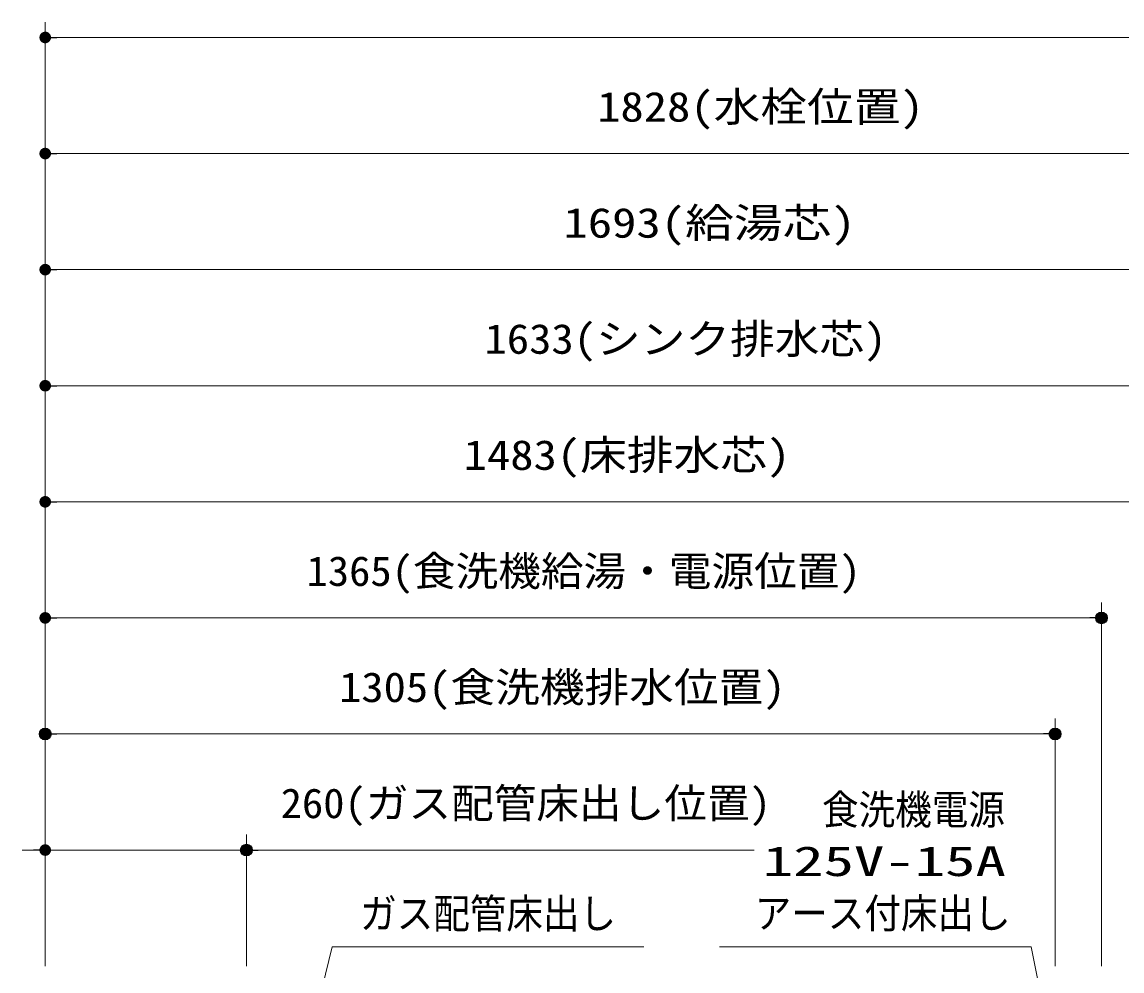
# Model space of a CAD drawing. Units: millimetres, scale not verified. Extents: x -9797 to 9797, y -4555 to 4555.
# Drawn here: x -7739 to -6317, y 1954 to 3180 of the extents above; entities that cross this region are included whole.
import ezdxf
from ezdxf.enums import TextEntityAlignment as Align

# ---------------------------------------------------------------- set-up
doc = ezdxf.new("R2010")
doc.units = ezdxf.units.MM
doc.header["$LTSCALE"] = 30
doc.header["$PDMODE"] = 32
doc.header["$PDSIZE"] = 15
for name, color, linetype, lineweight in [('0-0_0', 7, 'Continuous', 25), ('0-2_寸法ﾚｲﾔｰ', 30, 'Continuous', 13), ('0-3_DEFPOINTS', 7, 'Continuous', 25)]:
    doc.layers.add(name, color=color, linetype=linetype, lineweight=lineweight)
doc.styles.add('ＭＳ ゴシック', font='')
doc.styles.get('ＭＳ ゴシック').set_extended_font_data('MS Gothic')

# ---------------------------------------------------------------- blocks, each defined once
blk = doc.blocks.new('_DOT')
at = {"layer": '0-0_0', "color": 30}
blk.add_line((-15, 0), (-30, 0), dxfattribs=at)
for points in [[(0, 0), (-15, 0), (-14.88, 1.88)], [(0, 0), (-14.88, -1.88), (-15, 0)], [(0, 0), (-14.88, 1.88), (-14.53, 3.73)], [(0, 0), (-14.53, -3.73), (-14.88, -1.88)], [(0, 0), (-14.53, 3.73), (-13.95, 5.52)], [(0, 0), (-13.95, -5.52), (-14.53, -3.73)], [(0, 0), (-13.95, 5.52), (-13.14, 7.23)], [(0, 0), (-13.14, -7.23), (-13.95, -5.52)], [(0, 0), (-13.14, 7.23), (-12.14, 8.82)], [(0, 0), (-12.14, -8.82), (-13.14, -7.23)], [(0, 0), (-12.14, 8.82), (-10.93, 10.27)], [(0, 0), (-10.93, -10.27), (-12.14, -8.82)], [(0, 0), (-10.93, 10.27), (-9.56, 11.56)], [(0, 0), (-9.56, -11.56), (-10.93, -10.27)], [(0, 0), (-9.56, 11.56), (-8.04, 12.66)], [(0, 0), (-8.04, -12.66), (-9.56, -11.56)], [(0, 0), (-8.04, 12.66), (-6.39, 13.57)], [(0, 0), (-6.39, -13.57), (-8.04, -12.66)], [(0, 0), (-6.39, 13.57), (-4.64, 14.27)], [(0, 0), (-4.64, -14.27), (-6.39, -13.57)], [(0, 0), (-4.64, 14.27), (-2.81, 14.73)], [(0, 0), (-2.81, -14.73), (-4.64, -14.27)], [(0, 0), (-2.81, 14.73), (-0.94, 14.97)], [(0, 0), (-0.94, -14.97), (-2.81, -14.73)], [(0, 0), (-0.94, 14.97), (0.94, 14.97)], [(0, 0), (0.94, -14.97), (-0.94, -14.97)], [(0, 0), (0.94, 14.97), (2.81, 14.73)], [(0, 0), (2.81, 14.73), (4.64, 14.27)], [(0, 0), (4.64, 14.27), (6.39, 13.57)], [(0, 0), (6.39, 13.57), (8.04, 12.66)], [(0, 0), (8.04, 12.66), (9.56, 11.56)], [(0, 0), (9.56, 11.56), (10.93, 10.27)], [(0, 0), (10.93, 10.27), (12.14, 8.82)], [(0, 0), (12.14, 8.82), (13.14, 7.23)], [(0, 0), (13.14, 7.23), (13.95, 5.52)], [(0, 0), (13.95, 5.52), (14.53, 3.73)], [(0, 0), (14.53, 3.73), (14.88, 1.88)], [(0, 0), (14.88, 1.88), (15, 0)], [(0, 0), (2.81, -14.73), (0.94, -14.97)], [(0, 0), (4.64, -14.27), (2.81, -14.73)], [(0, 0), (6.39, -13.57), (4.64, -14.27)], [(0, 0), (8.04, -12.66), (6.39, -13.57)], [(0, 0), (9.56, -11.56), (8.04, -12.66)], [(0, 0), (10.93, -10.27), (9.56, -11.56)], [(0, 0), (12.14, -8.82), (10.93, -10.27)], [(0, 0), (13.14, -7.23), (12.14, -8.82)], [(0, 0), (13.95, -5.52), (13.14, -7.23)], [(0, 0), (14.53, -3.73), (13.95, -5.52)], [(0, 0), (14.88, -1.88), (14.53, -3.73)], [(0, 0), (15, 0), (14.88, -1.88)]]:
    blk.add_solid(points, dxfattribs=at)

msp = doc.modelspace()

# ---------------------------------------------------------------- linework, layer by layer
at = {"layer": '0-2_寸法ﾚｲﾔｰ'}
for p, q in [((-7708.51, 1960), (-7708.51, 3180)), ((-7693.51, 3160), (-5760.51, 3160)), ((-7708.51, 1960), (-7708.51, 3030)), ((-7693.51, 3010), (-5895.51, 3010)), ((-7708.51, 1960), (-7708.51, 2880)), ((-7693.51, 2860), (-6030.51, 2860)), ((-7708.51, 1960), (-7708.51, 2730)), ((-7693.51, 2710), (-6090.51, 2710)), ((-7708.51, 1960), (-7708.51, 2580)), ((-7693.51, 2560), (-6240.51, 2560)), ((-7708.51, 2280), (-7708.51, 2430)), ((-6343.51, 1960), (-6343.51, 2430)), ((-7693.51, 2410), (-6358.51, 2410)), ((-7708.51, 1960), (-7708.51, 2280)), ((-6403.51, 1960), (-6403.51, 2280)), ((-7693.51, 2260), (-6418.51, 2260)), ((-7708.51, 1960), (-7708.51, 2130)), ((-7448.51, 1960), (-7448.51, 2130)), ((-7723.51, 2110), (-7738.51, 2110)), ((-7708.51, 2110), (-7448.51, 2110)), ((-7448.51, 2110), (-6792.23, 2110)), ((-7433.51, 2110), (-7418.51, 2110))]:
    msp.add_line(p, q, dxfattribs=at)
for points in [[(-6935.04, 1985), (-7337.77, 1985), (-7442.93, 1554.21)], [(-6837.25, 1985), (-6434.52, 1985), (-6348.3, 1554.42)]]:
    msp.add_lwpolyline(points, dxfattribs=at)
at = {"layer": '0-3_DEFPOINTS'}
for p in [(-6343.51, 2410), (-7708.51, 2260), (-6403.51, 2260), (-7448.51, 2110)]:
    msp.add_point(p, dxfattribs=at)

# ---------------------------------------------------------------- block references
at = {"layer": '0-2_寸法ﾚｲﾔｰ', "xscale": 0.5, "yscale": 0.5, "rotation": 180}
for p in [(-7708.51, 3160), (-7708.51, 3010), (-7708.51, 2860), (-7708.51, 2710), (-7708.51, 2560), (-7708.51, 2410), (-7708.51, 2260), (-7448.51, 2110)]:
    msp.add_blockref('_DOT', p, dxfattribs=at)
at = {"layer": '0-2_寸法ﾚｲﾔｰ', "xscale": 0.5, "yscale": 0.5}
for p in [(-6343.51, 2410), (-6403.51, 2260), (-7708.51, 2110)]:
    msp.add_blockref('_DOT', p, dxfattribs=at)

# ---------------------------------------------------------------- texts
at = {"layer": '0-2_寸法ﾚｲﾔｰ', "style": 'ＭＳ ゴシック'}
for s, height, width, p in [('1828(水栓位置)', 38.48, 1.15, (-6995.28, 3039.74)), ('1693(給湯芯)', 38.48, 1.2, (-7038.78, 2889.74)), ('1633(シンク排水芯)', 38.49, 1.1, (-7140.78, 2739.74)), ('1483(床排水芯)', 38.48, 1.15, (-7167.78, 2589.74)), ('1365(食洗機給湯・電源位置)', 38.48, 1.05, (-7370.78, 2439.74)), ('1305(食洗機排水位置)', 38.48, 1.1, (-7328.78, 2289.74)), ('260(ガス配管床出し位置)', 38.48, 1.05, (-7404.23, 2139.74))]:
    msp.add_text(s, height=height, dxfattribs=dict(at, width=width)).set_placement(p, align=Align.BOTTOM_LEFT)
at = {"layer": '0-2_寸法ﾚｲﾔｰ', "color": 7, "style": 'ＭＳ ゴシック'}
for s, height, width, p in [('食洗機電源', 38.49, 0.9, (-6704.65, 2131.55)), ('125V-15A', 38.48, 1.5, (-6781.19, 2064.89)), ('ガス配管床出し', 38.49, 0.9, (-7301.58, 1997.15)), ('アース付床出し', 38.49, 0.9, (-6791.75, 1997.57))]:
    msp.add_text(s, height=height, dxfattribs=dict(at, width=width)).set_placement(p, align=Align.BOTTOM_LEFT)

doc.saveas('drawing.dxf')
